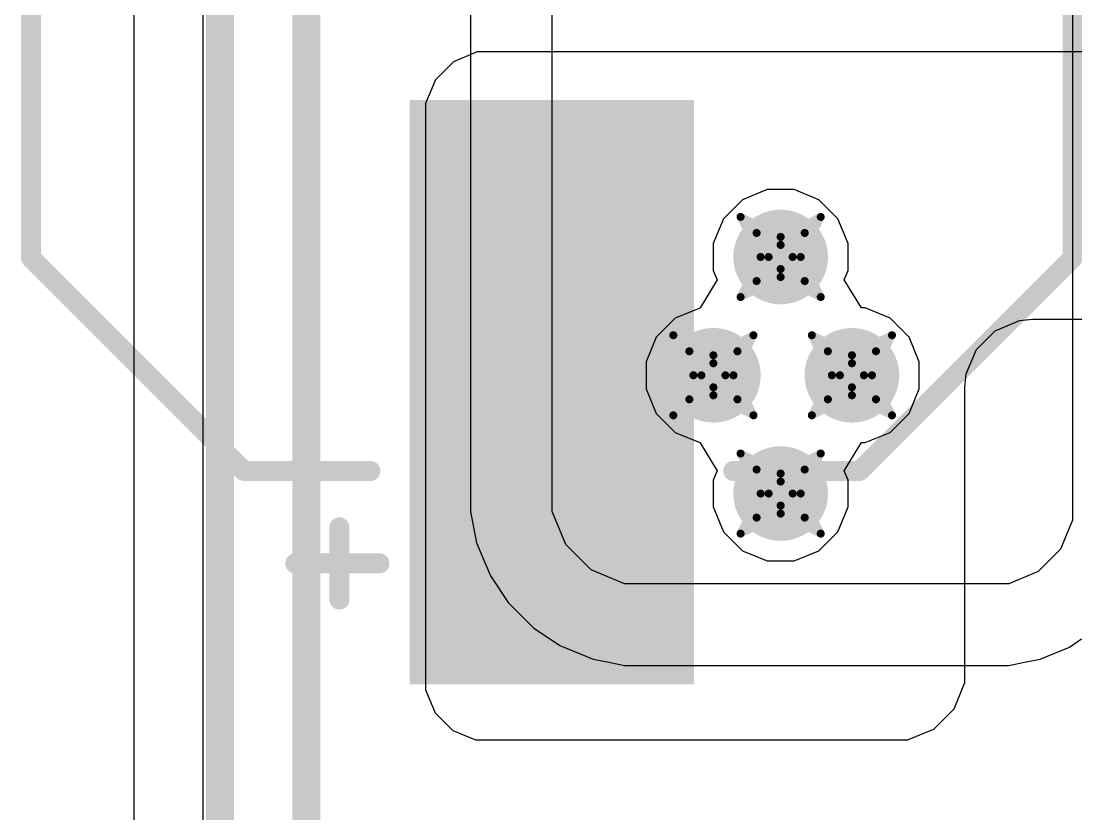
# Model space of a CAD drawing. Header units: inches. Extents: x -2 to 5376, y -4 to 5426.
# Drawn here: x 109.66 to 116.35, y 14.29 to 19.32 of the extents above; entities that cross this region are included whole.
import ezdxf

# ---------------------------------------------------------------- set-up
doc = ezdxf.new("R2010")
doc.units = ezdxf.units.IN
for name, color, linetype in [('Bottom Layer', 5, 'Continuous'), ('Drill Drawing', 1, 'Continuous'), ('Layer 1', 16, 'Continuous'), ('Layer 2', 76, 'Continuous'), ('Top Layer', 1, 'Continuous'), ('Top Overlay', 2, 'Continuous'), ('Top Paste', 8, 'Continuous'), ('Top Solder', 216, 'Continuous'), ('Via Holes', 16, 'Continuous')]:
    doc.layers.add(name, color=color, linetype=linetype)

# ---------------------------------------------------------------- blocks, each defined once
blk = doc.blocks.new('20SVPF120M_292')
at = {"layer": 'Top Layer'}
for points in [[(-4.55, 0.8), (-1.05, 0.8), (-1.05, -0.8), (-4.55, -0.8)], [(1.05, 0.8), (4.55, 0.8), (4.55, -0.8), (1.05, -0.8)]]:
    blk.add_hatch(color=1, dxfattribs=at).paths.add_polyline_path(points)
at = {"layer": 'Top Paste'}
for points in [[(-4.55, 0.8), (-1.05, 0.8), (-1.05, -0.8), (-4.55, -0.8)], [(1.05, 0.8), (4.55, 0.8), (4.55, -0.8), (1.05, -0.8)]]:
    blk.add_hatch(color=8, dxfattribs=at).paths.add_polyline_path(points)
at = {"layer": 'Top Solder'}
for points in [[(-4.6516, 0.9016), (-0.9484, 0.9016), (-0.9484, -0.9016), (-4.6516, -0.9016)], [(0.9484, 0.9016), (4.6516, 0.9016), (4.6516, -0.9016), (0.9484, -0.9016)]]:
    blk.add_hatch(color=216, dxfattribs=at).paths.add_polyline_path(points)
at = {"layer": 'Top Overlay'}
for points in [[(-1.95, 3.3, 0.127, 0.127, 0), (-3.3, 1.95, 0.127, 0.127, 0)], [(-1.95, 3.3, 0.127, 0.127, 0), (3.3, 3.3, 0.127, 0.127, 0)], [(3.3, 3.3, 0.127, 0.127, 0), (3.3, 1.15, 0.127, 0.127, 0)], [(-3.3, 1.95, 0.127, 0.127, 0), (-3.3, 1.15, 0.127, 0.127, 0)], [(-3.8862, 1.6256, 0.127, 0.127, 0), (-3.8862, 1.0922, 0.127, 0.127, 0)], [(-4.1148, 1.3462, 0.127, 0.127, 0), (-3.6576, 1.3462, 0.127, 0.127, 0)], [(-3.3, -1.15, 0.127, 0.127, 0), (-3.3, -1.95, 0.127, 0.127, 0)], [(3.3, -1.15, 0.127, 0.127, 0), (3.3, -3.3, 0.127, 0.127, 0)], [(-3.3, -1.95, 0.127, 0.127, 0), (-1.95, -3.3, 0.127, 0.127, 0)], [(-1.95, -3.3, 0.127, 0.127, 0), (3.3, -3.3, 0.127, 0.127, 0)]]:
    blk.add_lwpolyline(points, format="xyseb", dxfattribs=at)
for points in [[(-1.9818, 3.3, 0.0635, 0.0635, 1), (-1.9183, 3.3, 0.0635, 0.0635, 1)], [(-1.9818, 3.3, 0.0635, 0.0635, 1), (-1.9183, 3.3, 0.0635, 0.0635, 1)], [(3.2683, 3.3, 0.0635, 0.0635, 1), (3.3318, 3.3, 0.0635, 0.0635, 1)], [(3.2683, 3.3, 0.0635, 0.0635, 1), (3.3318, 3.3, 0.0635, 0.0635, 1)], [(-3.3318, 1.95, 0.0635, 0.0635, 1), (-3.2683, 1.95, 0.0635, 0.0635, 1)], [(-3.3318, 1.95, 0.0635, 0.0635, 1), (-3.2683, 1.95, 0.0635, 0.0635, 1)], [(-3.9179, 1.6256, 0.0635, 0.0635, 1), (-3.8544, 1.6256, 0.0635, 0.0635, 1)], [(-4.1466, 1.3462, 0.0635, 0.0635, 1), (-4.0831, 1.3462, 0.0635, 0.0635, 1)], [(-3.6894, 1.3462, 0.0635, 0.0635, 1), (-3.6258, 1.3462, 0.0635, 0.0635, 1)], [(-3.3318, 1.15, 0.0635, 0.0635, 1), (-3.2683, 1.15, 0.0635, 0.0635, 1)], [(3.2683, 1.15, 0.0635, 0.0635, 1), (3.3318, 1.15, 0.0635, 0.0635, 1)], [(-3.9179, 1.0922, 0.0635, 0.0635, 1), (-3.8544, 1.0922, 0.0635, 0.0635, 1)], [(-3.3318, -1.15, 0.0635, 0.0635, 1), (-3.2683, -1.15, 0.0635, 0.0635, 1)], [(3.2683, -1.15, 0.0635, 0.0635, 1), (3.3318, -1.15, 0.0635, 0.0635, 1)], [(-3.3318, -1.95, 0.0635, 0.0635, 1), (-3.2683, -1.95, 0.0635, 0.0635, 1)], [(-3.3318, -1.95, 0.0635, 0.0635, 1), (-3.2683, -1.95, 0.0635, 0.0635, 1)], [(-1.9818, -3.3, 0.0635, 0.0635, 1), (-1.9183, -3.3, 0.0635, 0.0635, 1)], [(-1.9818, -3.3, 0.0635, 0.0635, 1), (-1.9183, -3.3, 0.0635, 0.0635, 1)], [(3.2683, -3.3, 0.0635, 0.0635, 1), (3.3318, -3.3, 0.0635, 0.0635, 1)], [(3.2683, -3.3, 0.0635, 0.0635, 1), (3.3318, -3.3, 0.0635, 0.0635, 1)]]:
    blk.add_lwpolyline(points, format="xyseb", close=True, dxfattribs=at)

msp = doc.modelspace()

# ---------------------------------------------------------------- hatches: boundary and pattern name
at = {"layer": 'Bottom Layer'}
h = msp.add_hatch(color=5, dxfattribs=at)
edge = h.paths.add_edge_path()
edge.add_arc((114.478, 17.8195), 0.3, 0, 360)
h = msp.add_hatch(color=5, dxfattribs=at)
edge = h.paths.add_edge_path()
edge.add_arc((114.0518, 17.0695), 0.3, 0, 360)
h = msp.add_hatch(color=5, dxfattribs=at)
edge = h.paths.add_edge_path()
edge.add_arc((114.9296, 17.0695), 0.3, 0, 360)
h = msp.add_hatch(color=5, dxfattribs=at)
edge = h.paths.add_edge_path()
edge.add_arc((114.478, 16.3195), 0.3, 0, 360)
at = {"layer": 'Layer 1'}
h = msp.add_hatch(color=16, dxfattribs=at)
edge = h.paths.add_edge_path()
edge.add_arc((114.478, 17.8195), 0.3, 0, 360)
h = msp.add_hatch(color=16, dxfattribs=at)
edge = h.paths.add_edge_path()
edge.add_arc((114.0518, 17.0695), 0.3, 0, 360)
h = msp.add_hatch(color=16, dxfattribs=at)
edge = h.paths.add_edge_path()
edge.add_arc((114.9296, 17.0695), 0.3, 0, 360)
h = msp.add_hatch(color=16, dxfattribs=at)
edge = h.paths.add_edge_path()
edge.add_arc((114.478, 16.3195), 0.3, 0, 360)
at = {"layer": 'Layer 2'}
h = msp.add_hatch(color=76, dxfattribs=at)
edge = h.paths.add_edge_path()
edge.add_arc((114.478, 17.8195), 0.3, 0, 360)
h = msp.add_hatch(color=76, dxfattribs=at)
edge = h.paths.add_edge_path()
edge.add_arc((114.0518, 17.0695), 0.3, 0, 360)
h = msp.add_hatch(color=76, dxfattribs=at)
edge = h.paths.add_edge_path()
edge.add_arc((114.9296, 17.0695), 0.3, 0, 360)
h = msp.add_hatch(color=76, dxfattribs=at)
edge = h.paths.add_edge_path()
edge.add_arc((114.478, 16.3195), 0.3, 0, 360)
at = {"layer": 'Top Layer'}
h = msp.add_hatch(color=1, dxfattribs=at)
edge = h.paths.add_edge_path()
edge.add_arc((114.478, 17.8195), 0.3, 0, 360)
h = msp.add_hatch(color=1, dxfattribs=at)
edge = h.paths.add_edge_path()
edge.add_arc((114.0518, 17.0695), 0.3, 0, 360)
h = msp.add_hatch(color=1, dxfattribs=at)
edge = h.paths.add_edge_path()
edge.add_arc((114.9296, 17.0695), 0.3, 0, 360)
h = msp.add_hatch(color=1, dxfattribs=at)
edge = h.paths.add_edge_path()
edge.add_arc((114.478, 16.3195), 0.3, 0, 360)
at = {"layer": 'Via Holes'}
h = msp.add_hatch(color=7, dxfattribs=at)
edge = h.paths.add_edge_path()
edge.add_arc((114.478, 17.8195), 0.15, 0, 360)
h = msp.add_hatch(color=7, dxfattribs=at)
edge = h.paths.add_edge_path()
edge.add_arc((114.0518, 17.0695), 0.15, 0, 360)
h = msp.add_hatch(color=7, dxfattribs=at)
edge = h.paths.add_edge_path()
edge.add_arc((114.9296, 17.0695), 0.15, 0, 360)
h = msp.add_hatch(color=7, dxfattribs=at)
edge = h.paths.add_edge_path()
edge.add_arc((114.478, 16.3195), 0.15, 0, 360)

# ---------------------------------------------------------------- linework, layer by layer
at = {"layer": 'Bottom Layer'}
for p, q in [((110.8185, 12.0108), (110.8185, 24.286)), ((112.512, 23.7364), (112.512, 16.3195)), ((113.03, 16.3195), (113.03, 23.7364)), ((116.3279, 22.09), (116.3279, 16.2519)), ((112.512, 16.3195), (112.512, 16.2058)), ((113.03, 16.2058), (113.03, 16.3195)), ((113.03, 16.3195), (113.03, 16.3195)), ((116.3279, 16.2519), (116.3279, 16.1517)), ((112.512, 16.2058), (112.512, 16.2058)), ((112.512, 16.2058), (112.512, 16.2058)), ((112.512, 16.2058), (112.5317, 16.1072)), ((113.117, 15.9958), (113.03, 16.2058)), ((116.3279, 16.1517), (116.2512, 15.9665)), ((112.5317, 16.1072), (112.5515, 16.0076)), ((112.5515, 16.0076), (112.5515, 16.0076)), ((112.5515, 16.0076), (112.5515, 16.0076)), ((112.5515, 16.0076), (112.6385, 15.7976)), ((113.2778, 15.835), (113.117, 15.9958)), ((116.2512, 15.9665), (116.1094, 15.8247)), ((112.6385, 15.7976), (112.7507, 15.6295)), ((113.4878, 15.748), (113.2778, 15.835)), ((116.1094, 15.8247), (115.9242, 15.748)), ((113.6015, 15.748), (113.4878, 15.748)), ((115.824, 15.748), (113.6015, 15.748)), ((115.9242, 15.748), (115.824, 15.748)), ((115.824, 15.748), (115.824, 15.748)), ((112.7507, 15.6295), (112.9115, 15.4688)), ((112.9115, 15.4688), (113.0796, 15.3565)), ((116.3077, 15.3462), (116.3855, 15.3982)), ((113.0796, 15.3565), (113.0796, 15.3565)), ((113.0796, 15.3565), (113.2896, 15.2695)), ((116.1224, 15.2695), (116.3076, 15.3462)), ((116.3076, 15.3462), (116.3077, 15.3462)), ((113.2896, 15.2695), (113.2896, 15.2695)), ((113.2896, 15.2695), (113.2896, 15.2695)), ((113.2896, 15.2695), (113.3892, 15.2497)), ((113.3892, 15.2497), (113.4878, 15.23)), ((115.9242, 15.23), (116.0228, 15.2496)), ((116.0228, 15.2496), (116.1224, 15.2695)), ((116.1224, 15.2695), (116.1224, 15.2695)), ((116.1224, 15.2695), (116.1224, 15.2695)), ((113.4878, 15.23), (113.4878, 15.23)), ((113.4878, 15.23), (113.4878, 15.23)), ((113.4878, 15.23), (113.6015, 15.23)), ((113.6015, 15.23), (115.824, 15.23)), ((115.824, 15.23), (115.9242, 15.23)), ((115.9242, 15.23), (115.9242, 15.23)), ((115.9242, 15.23), (115.9242, 15.23))]:
    msp.add_line(p, q, dxfattribs=at)
at = {"layer": 'Drill Drawing'}
for points in [[(114.224, 18.0735, 0.0508, 0.0508, 0), (114.478, 17.9465, 0.0508, 0.0508, 0)], [(114.224, 18.0735, 0.0508, 0.0508, 0), (114.351, 17.8195, 0.0508, 0.0508, 0)], [(114.478, 17.9465, 0.0508, 0.0508, 0), (114.732, 18.0735, 0.0508, 0.0508, 0)], [(114.605, 17.8195, 0.0508, 0.0508, 0), (114.732, 18.0735, 0.0508, 0.0508, 0)], [(114.3256, 17.9719, 0.0508, 0.0508, 0), (114.478, 17.8957, 0.0508, 0.0508, 0)], [(114.3256, 17.9719, 0.0508, 0.0508, 0), (114.4018, 17.8195, 0.0508, 0.0508, 0)], [(114.478, 17.8957, 0.0508, 0.0508, 0), (114.6304, 17.9719, 0.0508, 0.0508, 0)], [(114.5542, 17.8195, 0.0508, 0.0508, 0), (114.6304, 17.9719, 0.0508, 0.0508, 0)], [(114.224, 17.5655, 0.0508, 0.0508, 0), (114.351, 17.8195, 0.0508, 0.0508, 0)], [(114.3256, 17.6671, 0.0508, 0.0508, 0), (114.4018, 17.8195, 0.0508, 0.0508, 0)], [(114.5542, 17.8195, 0.0508, 0.0508, 0), (114.6304, 17.6671, 0.0508, 0.0508, 0)], [(114.605, 17.8195, 0.0508, 0.0508, 0), (114.732, 17.5655, 0.0508, 0.0508, 0)], [(114.224, 17.5655, 0.0508, 0.0508, 0), (114.478, 17.6925, 0.0508, 0.0508, 0)], [(114.3256, 17.6671, 0.0508, 0.0508, 0), (114.478, 17.7433, 0.0508, 0.0508, 0)], [(114.478, 17.7433, 0.0508, 0.0508, 0), (114.6304, 17.6671, 0.0508, 0.0508, 0)], [(114.478, 17.6925, 0.0508, 0.0508, 0), (114.732, 17.5655, 0.0508, 0.0508, 0)], [(113.7978, 17.3235, 0.0508, 0.0508, 0), (114.0518, 17.1965, 0.0508, 0.0508, 0)], [(113.7978, 17.3235, 0.0508, 0.0508, 0), (113.9248, 17.0695, 0.0508, 0.0508, 0)], [(114.0518, 17.1965, 0.0508, 0.0508, 0), (114.3058, 17.3235, 0.0508, 0.0508, 0)], [(114.1788, 17.0695, 0.0508, 0.0508, 0), (114.3058, 17.3235, 0.0508, 0.0508, 0)], [(114.6756, 17.3235, 0.0508, 0.0508, 0), (114.9296, 17.1965, 0.0508, 0.0508, 0)], [(114.6756, 17.3235, 0.0508, 0.0508, 0), (114.8026, 17.0695, 0.0508, 0.0508, 0)], [(114.9296, 17.1965, 0.0508, 0.0508, 0), (115.1836, 17.3235, 0.0508, 0.0508, 0)], [(115.0566, 17.0695, 0.0508, 0.0508, 0), (115.1836, 17.3235, 0.0508, 0.0508, 0)], [(113.8994, 17.2219, 0.0508, 0.0508, 0), (114.0518, 17.1457, 0.0508, 0.0508, 0)], [(113.8994, 17.2219, 0.0508, 0.0508, 0), (113.9756, 17.0695, 0.0508, 0.0508, 0)], [(114.0518, 17.1457, 0.0508, 0.0508, 0), (114.2042, 17.2219, 0.0508, 0.0508, 0)], [(114.128, 17.0695, 0.0508, 0.0508, 0), (114.2042, 17.2219, 0.0508, 0.0508, 0)], [(114.7772, 17.2219, 0.0508, 0.0508, 0), (114.9296, 17.1457, 0.0508, 0.0508, 0)], [(114.7772, 17.2219, 0.0508, 0.0508, 0), (114.8534, 17.0695, 0.0508, 0.0508, 0)], [(114.9296, 17.1457, 0.0508, 0.0508, 0), (115.082, 17.2219, 0.0508, 0.0508, 0)], [(115.0058, 17.0695, 0.0508, 0.0508, 0), (115.082, 17.2219, 0.0508, 0.0508, 0)], [(113.7978, 16.8155, 0.0508, 0.0508, 0), (113.9248, 17.0695, 0.0508, 0.0508, 0)], [(113.8994, 16.9171, 0.0508, 0.0508, 0), (113.9756, 17.0695, 0.0508, 0.0508, 0)], [(114.128, 17.0695, 0.0508, 0.0508, 0), (114.2042, 16.9171, 0.0508, 0.0508, 0)], [(114.1788, 17.0695, 0.0508, 0.0508, 0), (114.3058, 16.8155, 0.0508, 0.0508, 0)], [(114.6756, 16.8155, 0.0508, 0.0508, 0), (114.8026, 17.0695, 0.0508, 0.0508, 0)], [(114.7772, 16.9171, 0.0508, 0.0508, 0), (114.8534, 17.0695, 0.0508, 0.0508, 0)], [(115.0058, 17.0695, 0.0508, 0.0508, 0), (115.082, 16.9171, 0.0508, 0.0508, 0)], [(115.0566, 17.0695, 0.0508, 0.0508, 0), (115.1836, 16.8155, 0.0508, 0.0508, 0)], [(113.8994, 16.9171, 0.0508, 0.0508, 0), (114.0518, 16.9933, 0.0508, 0.0508, 0)], [(114.0518, 16.9933, 0.0508, 0.0508, 0), (114.2042, 16.9171, 0.0508, 0.0508, 0)], [(114.7772, 16.9171, 0.0508, 0.0508, 0), (114.9296, 16.9933, 0.0508, 0.0508, 0)], [(114.9296, 16.9933, 0.0508, 0.0508, 0), (115.082, 16.9171, 0.0508, 0.0508, 0)], [(113.7978, 16.8155, 0.0508, 0.0508, 0), (114.0518, 16.9425, 0.0508, 0.0508, 0)], [(114.0518, 16.9425, 0.0508, 0.0508, 0), (114.3058, 16.8155, 0.0508, 0.0508, 0)], [(114.6756, 16.8155, 0.0508, 0.0508, 0), (114.9296, 16.9425, 0.0508, 0.0508, 0)], [(114.9296, 16.9425, 0.0508, 0.0508, 0), (115.1836, 16.8155, 0.0508, 0.0508, 0)], [(114.224, 16.5735, 0.0508, 0.0508, 0), (114.478, 16.4465, 0.0508, 0.0508, 0)], [(114.224, 16.5735, 0.0508, 0.0508, 0), (114.351, 16.3195, 0.0508, 0.0508, 0)], [(114.478, 16.4465, 0.0508, 0.0508, 0), (114.732, 16.5735, 0.0508, 0.0508, 0)], [(114.605, 16.3195, 0.0508, 0.0508, 0), (114.732, 16.5735, 0.0508, 0.0508, 0)], [(114.3256, 16.4719, 0.0508, 0.0508, 0), (114.478, 16.3957, 0.0508, 0.0508, 0)], [(114.3256, 16.4719, 0.0508, 0.0508, 0), (114.4018, 16.3195, 0.0508, 0.0508, 0)], [(114.478, 16.3957, 0.0508, 0.0508, 0), (114.6304, 16.4719, 0.0508, 0.0508, 0)], [(114.5542, 16.3195, 0.0508, 0.0508, 0), (114.6304, 16.4719, 0.0508, 0.0508, 0)], [(114.224, 16.0655, 0.0508, 0.0508, 0), (114.351, 16.3195, 0.0508, 0.0508, 0)], [(114.3256, 16.1671, 0.0508, 0.0508, 0), (114.4018, 16.3195, 0.0508, 0.0508, 0)], [(114.5542, 16.3195, 0.0508, 0.0508, 0), (114.6304, 16.1671, 0.0508, 0.0508, 0)], [(114.605, 16.3195, 0.0508, 0.0508, 0), (114.732, 16.0655, 0.0508, 0.0508, 0)], [(114.3256, 16.1671, 0.0508, 0.0508, 0), (114.478, 16.2433, 0.0508, 0.0508, 0)], [(114.478, 16.2433, 0.0508, 0.0508, 0), (114.6304, 16.1671, 0.0508, 0.0508, 0)], [(114.224, 16.0655, 0.0508, 0.0508, 0), (114.478, 16.1925, 0.0508, 0.0508, 0)], [(114.478, 16.1925, 0.0508, 0.0508, 0), (114.732, 16.0655, 0.0508, 0.0508, 0)]]:
    msp.add_lwpolyline(points, format="xyseb", dxfattribs=at)
for points in [[(114.2113, 18.0735, 0.0254, 0.0254, 1), (114.2367, 18.0735, 0.0254, 0.0254, 1)], [(114.2113, 18.0735, 0.0254, 0.0254, 1), (114.2367, 18.0735, 0.0254, 0.0254, 1)], [(114.7193, 18.0735, 0.0254, 0.0254, 1), (114.7447, 18.0735, 0.0254, 0.0254, 1)], [(114.7193, 18.0735, 0.0254, 0.0254, 1), (114.7447, 18.0735, 0.0254, 0.0254, 1)], [(114.3129, 17.9719, 0.0254, 0.0254, 1), (114.3383, 17.9719, 0.0254, 0.0254, 1)], [(114.3129, 17.9719, 0.0254, 0.0254, 1), (114.3383, 17.9719, 0.0254, 0.0254, 1)], [(114.6177, 17.9719, 0.0254, 0.0254, 1), (114.6431, 17.9719, 0.0254, 0.0254, 1)], [(114.6177, 17.9719, 0.0254, 0.0254, 1), (114.6431, 17.9719, 0.0254, 0.0254, 1)], [(114.4653, 17.9465, 0.0254, 0.0254, 1), (114.4907, 17.9465, 0.0254, 0.0254, 1)], [(114.4653, 17.9465, 0.0254, 0.0254, 1), (114.4907, 17.9465, 0.0254, 0.0254, 1)], [(114.4653, 17.8957, 0.0254, 0.0254, 1), (114.4907, 17.8957, 0.0254, 0.0254, 1)], [(114.4653, 17.8957, 0.0254, 0.0254, 1), (114.4907, 17.8957, 0.0254, 0.0254, 1)], [(114.3383, 17.8195, 0.0254, 0.0254, 1), (114.3637, 17.8195, 0.0254, 0.0254, 1)], [(114.3383, 17.8195, 0.0254, 0.0254, 1), (114.3637, 17.8195, 0.0254, 0.0254, 1)], [(114.3891, 17.8195, 0.0254, 0.0254, 1), (114.4145, 17.8195, 0.0254, 0.0254, 1)], [(114.3891, 17.8195, 0.0254, 0.0254, 1), (114.4145, 17.8195, 0.0254, 0.0254, 1)], [(114.5415, 17.8195, 0.0254, 0.0254, 1), (114.5669, 17.8195, 0.0254, 0.0254, 1)], [(114.5415, 17.8195, 0.0254, 0.0254, 1), (114.5669, 17.8195, 0.0254, 0.0254, 1)], [(114.5923, 17.8195, 0.0254, 0.0254, 1), (114.6177, 17.8195, 0.0254, 0.0254, 1)], [(114.5923, 17.8195, 0.0254, 0.0254, 1), (114.6177, 17.8195, 0.0254, 0.0254, 1)], [(114.4653, 17.7433, 0.0254, 0.0254, 1), (114.4907, 17.7433, 0.0254, 0.0254, 1)], [(114.4653, 17.7433, 0.0254, 0.0254, 1), (114.4907, 17.7433, 0.0254, 0.0254, 1)], [(114.4653, 17.6925, 0.0254, 0.0254, 1), (114.4907, 17.6925, 0.0254, 0.0254, 1)], [(114.4653, 17.6925, 0.0254, 0.0254, 1), (114.4907, 17.6925, 0.0254, 0.0254, 1)], [(114.3129, 17.6671, 0.0254, 0.0254, 1), (114.3383, 17.6671, 0.0254, 0.0254, 1)], [(114.3129, 17.6671, 0.0254, 0.0254, 1), (114.3383, 17.6671, 0.0254, 0.0254, 1)], [(114.6177, 17.6671, 0.0254, 0.0254, 1), (114.6431, 17.6671, 0.0254, 0.0254, 1)], [(114.6177, 17.6671, 0.0254, 0.0254, 1), (114.6431, 17.6671, 0.0254, 0.0254, 1)], [(114.2113, 17.5655, 0.0254, 0.0254, 1), (114.2367, 17.5655, 0.0254, 0.0254, 1)], [(114.2113, 17.5655, 0.0254, 0.0254, 1), (114.2367, 17.5655, 0.0254, 0.0254, 1)], [(114.7193, 17.5655, 0.0254, 0.0254, 1), (114.7447, 17.5655, 0.0254, 0.0254, 1)], [(114.7193, 17.5655, 0.0254, 0.0254, 1), (114.7447, 17.5655, 0.0254, 0.0254, 1)], [(113.7851, 17.3235, 0.0254, 0.0254, 1), (113.8105, 17.3235, 0.0254, 0.0254, 1)], [(113.7851, 17.3235, 0.0254, 0.0254, 1), (113.8105, 17.3235, 0.0254, 0.0254, 1)], [(114.2931, 17.3235, 0.0254, 0.0254, 1), (114.3185, 17.3235, 0.0254, 0.0254, 1)], [(114.2931, 17.3235, 0.0254, 0.0254, 1), (114.3185, 17.3235, 0.0254, 0.0254, 1)], [(114.6629, 17.3235, 0.0254, 0.0254, 1), (114.6883, 17.3235, 0.0254, 0.0254, 1)], [(114.6629, 17.3235, 0.0254, 0.0254, 1), (114.6883, 17.3235, 0.0254, 0.0254, 1)], [(115.1709, 17.3235, 0.0254, 0.0254, 1), (115.1963, 17.3235, 0.0254, 0.0254, 1)], [(115.1709, 17.3235, 0.0254, 0.0254, 1), (115.1963, 17.3235, 0.0254, 0.0254, 1)], [(113.8867, 17.2219, 0.0254, 0.0254, 1), (113.9121, 17.2219, 0.0254, 0.0254, 1)], [(113.8867, 17.2219, 0.0254, 0.0254, 1), (113.9121, 17.2219, 0.0254, 0.0254, 1)], [(114.1915, 17.2219, 0.0254, 0.0254, 1), (114.2169, 17.2219, 0.0254, 0.0254, 1)], [(114.1915, 17.2219, 0.0254, 0.0254, 1), (114.2169, 17.2219, 0.0254, 0.0254, 1)], [(114.7645, 17.2219, 0.0254, 0.0254, 1), (114.7899, 17.2219, 0.0254, 0.0254, 1)], [(114.7645, 17.2219, 0.0254, 0.0254, 1), (114.7899, 17.2219, 0.0254, 0.0254, 1)], [(115.0693, 17.2219, 0.0254, 0.0254, 1), (115.0947, 17.2219, 0.0254, 0.0254, 1)], [(115.0693, 17.2219, 0.0254, 0.0254, 1), (115.0947, 17.2219, 0.0254, 0.0254, 1)], [(114.0391, 17.1965, 0.0254, 0.0254, 1), (114.0645, 17.1965, 0.0254, 0.0254, 1)], [(114.0391, 17.1965, 0.0254, 0.0254, 1), (114.0645, 17.1965, 0.0254, 0.0254, 1)], [(114.9169, 17.1965, 0.0254, 0.0254, 1), (114.9423, 17.1965, 0.0254, 0.0254, 1)], [(114.9169, 17.1965, 0.0254, 0.0254, 1), (114.9423, 17.1965, 0.0254, 0.0254, 1)], [(114.0391, 17.1457, 0.0254, 0.0254, 1), (114.0645, 17.1457, 0.0254, 0.0254, 1)], [(114.0391, 17.1457, 0.0254, 0.0254, 1), (114.0645, 17.1457, 0.0254, 0.0254, 1)], [(114.9169, 17.1457, 0.0254, 0.0254, 1), (114.9423, 17.1457, 0.0254, 0.0254, 1)], [(114.9169, 17.1457, 0.0254, 0.0254, 1), (114.9423, 17.1457, 0.0254, 0.0254, 1)], [(113.9121, 17.0695, 0.0254, 0.0254, 1), (113.9375, 17.0695, 0.0254, 0.0254, 1)], [(113.9121, 17.0695, 0.0254, 0.0254, 1), (113.9375, 17.0695, 0.0254, 0.0254, 1)], [(113.9629, 17.0695, 0.0254, 0.0254, 1), (113.9883, 17.0695, 0.0254, 0.0254, 1)], [(113.9629, 17.0695, 0.0254, 0.0254, 1), (113.9883, 17.0695, 0.0254, 0.0254, 1)], [(114.1153, 17.0695, 0.0254, 0.0254, 1), (114.1407, 17.0695, 0.0254, 0.0254, 1)], [(114.1153, 17.0695, 0.0254, 0.0254, 1), (114.1407, 17.0695, 0.0254, 0.0254, 1)], [(114.1661, 17.0695, 0.0254, 0.0254, 1), (114.1915, 17.0695, 0.0254, 0.0254, 1)], [(114.1661, 17.0695, 0.0254, 0.0254, 1), (114.1915, 17.0695, 0.0254, 0.0254, 1)], [(114.7899, 17.0695, 0.0254, 0.0254, 1), (114.8153, 17.0695, 0.0254, 0.0254, 1)], [(114.7899, 17.0695, 0.0254, 0.0254, 1), (114.8153, 17.0695, 0.0254, 0.0254, 1)], [(114.8407, 17.0695, 0.0254, 0.0254, 1), (114.8661, 17.0695, 0.0254, 0.0254, 1)], [(114.8407, 17.0695, 0.0254, 0.0254, 1), (114.8661, 17.0695, 0.0254, 0.0254, 1)], [(114.9931, 17.0695, 0.0254, 0.0254, 1), (115.0185, 17.0695, 0.0254, 0.0254, 1)], [(114.9931, 17.0695, 0.0254, 0.0254, 1), (115.0185, 17.0695, 0.0254, 0.0254, 1)], [(115.0439, 17.0695, 0.0254, 0.0254, 1), (115.0693, 17.0695, 0.0254, 0.0254, 1)], [(115.0439, 17.0695, 0.0254, 0.0254, 1), (115.0693, 17.0695, 0.0254, 0.0254, 1)], [(114.0391, 16.9933, 0.0254, 0.0254, 1), (114.0645, 16.9933, 0.0254, 0.0254, 1)], [(114.0391, 16.9933, 0.0254, 0.0254, 1), (114.0645, 16.9933, 0.0254, 0.0254, 1)], [(114.9169, 16.9933, 0.0254, 0.0254, 1), (114.9423, 16.9933, 0.0254, 0.0254, 1)], [(114.9169, 16.9933, 0.0254, 0.0254, 1), (114.9423, 16.9933, 0.0254, 0.0254, 1)], [(113.8867, 16.9171, 0.0254, 0.0254, 1), (113.9121, 16.9171, 0.0254, 0.0254, 1)], [(113.8867, 16.9171, 0.0254, 0.0254, 1), (113.9121, 16.9171, 0.0254, 0.0254, 1)], [(114.0391, 16.9425, 0.0254, 0.0254, 1), (114.0645, 16.9425, 0.0254, 0.0254, 1)], [(114.0391, 16.9425, 0.0254, 0.0254, 1), (114.0645, 16.9425, 0.0254, 0.0254, 1)], [(114.1915, 16.9171, 0.0254, 0.0254, 1), (114.2169, 16.9171, 0.0254, 0.0254, 1)], [(114.1915, 16.9171, 0.0254, 0.0254, 1), (114.2169, 16.9171, 0.0254, 0.0254, 1)], [(114.7645, 16.9171, 0.0254, 0.0254, 1), (114.7899, 16.9171, 0.0254, 0.0254, 1)], [(114.7645, 16.9171, 0.0254, 0.0254, 1), (114.7899, 16.9171, 0.0254, 0.0254, 1)], [(114.9169, 16.9425, 0.0254, 0.0254, 1), (114.9423, 16.9425, 0.0254, 0.0254, 1)], [(114.9169, 16.9425, 0.0254, 0.0254, 1), (114.9423, 16.9425, 0.0254, 0.0254, 1)], [(115.0693, 16.9171, 0.0254, 0.0254, 1), (115.0947, 16.9171, 0.0254, 0.0254, 1)], [(115.0693, 16.9171, 0.0254, 0.0254, 1), (115.0947, 16.9171, 0.0254, 0.0254, 1)], [(113.7851, 16.8155, 0.0254, 0.0254, 1), (113.8105, 16.8155, 0.0254, 0.0254, 1)], [(113.7851, 16.8155, 0.0254, 0.0254, 1), (113.8105, 16.8155, 0.0254, 0.0254, 1)], [(114.2931, 16.8155, 0.0254, 0.0254, 1), (114.3185, 16.8155, 0.0254, 0.0254, 1)], [(114.2931, 16.8155, 0.0254, 0.0254, 1), (114.3185, 16.8155, 0.0254, 0.0254, 1)], [(114.6629, 16.8155, 0.0254, 0.0254, 1), (114.6883, 16.8155, 0.0254, 0.0254, 1)], [(114.6629, 16.8155, 0.0254, 0.0254, 1), (114.6883, 16.8155, 0.0254, 0.0254, 1)], [(115.1709, 16.8155, 0.0254, 0.0254, 1), (115.1963, 16.8155, 0.0254, 0.0254, 1)], [(115.1709, 16.8155, 0.0254, 0.0254, 1), (115.1963, 16.8155, 0.0254, 0.0254, 1)], [(114.2113, 16.5735, 0.0254, 0.0254, 1), (114.2367, 16.5735, 0.0254, 0.0254, 1)], [(114.2113, 16.5735, 0.0254, 0.0254, 1), (114.2367, 16.5735, 0.0254, 0.0254, 1)], [(114.7193, 16.5735, 0.0254, 0.0254, 1), (114.7447, 16.5735, 0.0254, 0.0254, 1)], [(114.7193, 16.5735, 0.0254, 0.0254, 1), (114.7447, 16.5735, 0.0254, 0.0254, 1)], [(114.3129, 16.4719, 0.0254, 0.0254, 1), (114.3383, 16.4719, 0.0254, 0.0254, 1)], [(114.3129, 16.4719, 0.0254, 0.0254, 1), (114.3383, 16.4719, 0.0254, 0.0254, 1)], [(114.4653, 16.4465, 0.0254, 0.0254, 1), (114.4907, 16.4465, 0.0254, 0.0254, 1)], [(114.4653, 16.4465, 0.0254, 0.0254, 1), (114.4907, 16.4465, 0.0254, 0.0254, 1)], [(114.6177, 16.4719, 0.0254, 0.0254, 1), (114.6431, 16.4719, 0.0254, 0.0254, 1)], [(114.6177, 16.4719, 0.0254, 0.0254, 1), (114.6431, 16.4719, 0.0254, 0.0254, 1)], [(114.4653, 16.3957, 0.0254, 0.0254, 1), (114.4907, 16.3957, 0.0254, 0.0254, 1)], [(114.4653, 16.3957, 0.0254, 0.0254, 1), (114.4907, 16.3957, 0.0254, 0.0254, 1)], [(114.3383, 16.3195, 0.0254, 0.0254, 1), (114.3637, 16.3195, 0.0254, 0.0254, 1)], [(114.3383, 16.3195, 0.0254, 0.0254, 1), (114.3637, 16.3195, 0.0254, 0.0254, 1)], [(114.3891, 16.3195, 0.0254, 0.0254, 1), (114.4145, 16.3195, 0.0254, 0.0254, 1)], [(114.3891, 16.3195, 0.0254, 0.0254, 1), (114.4145, 16.3195, 0.0254, 0.0254, 1)], [(114.5415, 16.3195, 0.0254, 0.0254, 1), (114.5669, 16.3195, 0.0254, 0.0254, 1)], [(114.5415, 16.3195, 0.0254, 0.0254, 1), (114.5669, 16.3195, 0.0254, 0.0254, 1)], [(114.5923, 16.3195, 0.0254, 0.0254, 1), (114.6177, 16.3195, 0.0254, 0.0254, 1)], [(114.5923, 16.3195, 0.0254, 0.0254, 1), (114.6177, 16.3195, 0.0254, 0.0254, 1)], [(114.4653, 16.2433, 0.0254, 0.0254, 1), (114.4907, 16.2433, 0.0254, 0.0254, 1)], [(114.4653, 16.2433, 0.0254, 0.0254, 1), (114.4907, 16.2433, 0.0254, 0.0254, 1)], [(114.3129, 16.1671, 0.0254, 0.0254, 1), (114.3383, 16.1671, 0.0254, 0.0254, 1)], [(114.3129, 16.1671, 0.0254, 0.0254, 1), (114.3383, 16.1671, 0.0254, 0.0254, 1)], [(114.4653, 16.1925, 0.0254, 0.0254, 1), (114.4907, 16.1925, 0.0254, 0.0254, 1)], [(114.4653, 16.1925, 0.0254, 0.0254, 1), (114.4907, 16.1925, 0.0254, 0.0254, 1)], [(114.6177, 16.1671, 0.0254, 0.0254, 1), (114.6431, 16.1671, 0.0254, 0.0254, 1)], [(114.6177, 16.1671, 0.0254, 0.0254, 1), (114.6431, 16.1671, 0.0254, 0.0254, 1)], [(114.2113, 16.0655, 0.0254, 0.0254, 1), (114.2367, 16.0655, 0.0254, 0.0254, 1)], [(114.2113, 16.0655, 0.0254, 0.0254, 1), (114.2367, 16.0655, 0.0254, 0.0254, 1)], [(114.7193, 16.0655, 0.0254, 0.0254, 1), (114.7447, 16.0655, 0.0254, 0.0254, 1)], [(114.7193, 16.0655, 0.0254, 0.0254, 1), (114.7447, 16.0655, 0.0254, 0.0254, 1)]]:
    msp.add_lwpolyline(points, format="xyseb", close=True, dxfattribs=at)
at = {"layer": 'Layer 1'}
for p, q in [((110.8185, 10.3987), (110.8185, 37.5829)), ((114.3931, 18.2465), (114.2361, 18.1815)), ((114.5629, 18.2465), (114.3931, 18.2465)), ((114.7199, 18.1815), (114.5629, 18.2465)), ((114.2361, 18.1815), (114.116, 18.0614)), ((114.84, 18.0614), (114.7199, 18.1815)), ((114.116, 18.0614), (114.051, 17.9044)), ((114.905, 17.9044), (114.84, 18.0614)), ((114.051, 17.9044), (114.051, 17.7346)), ((114.905, 17.7346), (114.905, 17.9044)), ((114.051, 17.7346), (114.076, 17.6743)), ((114.88, 17.6743), (114.905, 17.7346)), ((114.076, 17.6743), (113.967, 17.4968)), ((114.9912, 17.4965), (114.88, 17.6743)), ((113.9654, 17.4959), (113.8099, 17.4315)), ((113.967, 17.4968), (113.9654, 17.4959)), ((115.0145, 17.4965), (114.9912, 17.4965)), ((115.1715, 17.4315), (115.0145, 17.4965)), ((113.8099, 17.4315), (113.6898, 17.3114)), ((115.2916, 17.3114), (115.1715, 17.4315)), ((113.6898, 17.3114), (113.6248, 17.1544)), ((115.3566, 17.1544), (115.2916, 17.3114)), ((113.6248, 17.1544), (113.6248, 16.9846)), ((115.3566, 16.9846), (115.3566, 17.1544)), ((113.6248, 16.9846), (113.6898, 16.8276)), ((115.2916, 16.8276), (115.3566, 16.9846)), ((113.6898, 16.8276), (113.8099, 16.7075)), ((115.1715, 16.7075), (115.2916, 16.8276)), ((113.8099, 16.7075), (113.9654, 16.6431)), ((115.0145, 16.6425), (115.1715, 16.7075)), ((113.9654, 16.6431), (113.967, 16.6422)), ((113.967, 16.6422), (114.076, 16.4647)), ((114.88, 16.4647), (114.9912, 16.6425)), ((114.9912, 16.6425), (115.0145, 16.6425)), ((114.076, 16.4647), (114.051, 16.4044)), ((114.905, 16.4044), (114.88, 16.4647)), ((114.051, 16.4044), (114.051, 16.2346)), ((114.905, 16.2346), (114.905, 16.4044)), ((114.051, 16.2346), (114.116, 16.0776)), ((114.84, 16.0776), (114.905, 16.2346)), ((114.116, 16.0776), (114.2361, 15.9575)), ((114.7199, 15.9575), (114.84, 16.0776)), ((114.2361, 15.9575), (114.3931, 15.8925)), ((114.5629, 15.8925), (114.7199, 15.9575)), ((114.3931, 15.8925), (114.5629, 15.8925))]:
    msp.add_line(p, q, dxfattribs=at)
at = {"layer": 'Layer 2'}
for p, q in [((114.3931, 18.2465), (114.2361, 18.1815)), ((114.5629, 18.2465), (114.3931, 18.2465)), ((114.7199, 18.1815), (114.5629, 18.2465)), ((114.2361, 18.1815), (114.116, 18.0614)), ((114.84, 18.0614), (114.7199, 18.1815)), ((114.116, 18.0614), (114.051, 17.9044)), ((114.905, 17.9044), (114.84, 18.0614)), ((114.051, 17.9044), (114.051, 17.7346)), ((114.905, 17.7346), (114.905, 17.9044)), ((114.051, 17.7346), (114.076, 17.6743)), ((114.88, 17.6743), (114.905, 17.7346)), ((114.076, 17.6743), (113.967, 17.4968)), ((114.9912, 17.4965), (114.88, 17.6743)), ((113.9654, 17.4959), (113.8099, 17.4315)), ((113.967, 17.4968), (113.9654, 17.4959)), ((115.0145, 17.4965), (114.9912, 17.4965)), ((115.1715, 17.4315), (115.0145, 17.4965)), ((113.8099, 17.4315), (113.6898, 17.3114)), ((115.2916, 17.3114), (115.1715, 17.4315)), ((113.6898, 17.3114), (113.6248, 17.1544)), ((115.3566, 17.1544), (115.2916, 17.3114)), ((113.6248, 17.1544), (113.6248, 16.9846)), ((115.3566, 16.9846), (115.3566, 17.1544)), ((113.6248, 16.9846), (113.6898, 16.8276)), ((115.2916, 16.8276), (115.3566, 16.9846)), ((113.6898, 16.8276), (113.8099, 16.7075)), ((115.1715, 16.7075), (115.2916, 16.8276)), ((113.8099, 16.7075), (113.9654, 16.6431)), ((115.0145, 16.6425), (115.1715, 16.7075)), ((113.9654, 16.6431), (113.967, 16.6422)), ((113.967, 16.6422), (114.076, 16.4647)), ((114.88, 16.4647), (114.9912, 16.6425)), ((114.9912, 16.6425), (115.0145, 16.6425)), ((114.076, 16.4647), (114.051, 16.4044)), ((114.905, 16.4044), (114.88, 16.4647)), ((114.051, 16.4044), (114.051, 16.2346)), ((114.905, 16.2346), (114.905, 16.4044)), ((114.051, 16.2346), (114.116, 16.0776)), ((114.84, 16.0776), (114.905, 16.2346)), ((114.116, 16.0776), (114.2361, 15.9575)), ((114.7199, 15.9575), (114.84, 16.0776)), ((114.2361, 15.9575), (114.3931, 15.8925)), ((114.5629, 15.8925), (114.7199, 15.9575)), ((114.3931, 15.8925), (114.5629, 15.8925))]:
    msp.add_line(p, q, dxfattribs=at)
at = {"layer": 'Top Layer'}
for p, q in [((110.3793, 20.1612), (110.3793, 12.8839)), ((112.5539, 19.1195), (112.4043, 19.0575)), ((112.6348, 19.1195), (112.5539, 19.1195)), ((119.7706, 19.1195), (112.6348, 19.1195)), ((112.4043, 19.0575), (112.2898, 18.9431)), ((112.2898, 18.9431), (112.2279, 18.7935)), ((112.2279, 18.7935), (112.2279, 18.7126)), ((112.2279, 18.7126), (112.2279, 18.7126)), ((112.2279, 18.7126), (112.2279, 15.1531)), ((115.8371, 17.352), (115.9919, 17.4161)), ((115.9919, 17.4161), (116.0756, 17.4244)), ((116.0756, 17.4244), (116.0756, 17.4244)), ((116.0756, 17.4244), (120.015, 17.4244)), ((115.7186, 17.2335), (115.8371, 17.352)), ((115.6544, 17.0787), (115.7186, 17.2335)), ((115.6462, 16.995), (115.6544, 17.0787)), ((115.6462, 15.2126), (115.6462, 16.995)), ((115.6462, 15.122), (115.6462, 15.2126)), ((115.6462, 15.2126), (115.6462, 15.2126)), ((112.2279, 15.1531), (112.2279, 15.0744)), ((115.5769, 14.9547), (115.6462, 15.122)), ((112.2279, 15.0744), (112.2881, 14.929)), ((112.2881, 14.929), (112.3995, 14.8176)), ((115.4488, 14.8267), (115.5769, 14.9547)), ((112.3995, 14.8176), (112.5449, 14.7574)), ((115.2815, 14.7574), (115.4488, 14.8267)), ((112.5449, 14.7574), (112.6236, 14.7574)), ((112.6236, 14.7574), (112.6236, 14.7574)), ((112.6236, 14.7574), (115.191, 14.7574)), ((115.191, 14.7574), (115.2815, 14.7574))]:
    msp.add_line(p, q, dxfattribs=at)
for points in [[(110.9243, 13.3024, 0.1778, 0.1778, 0), (110.9243, 29.0839, 0.1778, 0.1778, 0)], [(111.4728, 13.6445, 0.1778, 0.1778, 0), (111.4728, 28.9154, 0.1778, 0.1778, 0)]]:
    msp.add_lwpolyline(points, format="xyseb", dxfattribs=at)

# ---------------------------------------------------------------- block references
at = {"rotation": 90}
msp.add_blockref('20SVPF120M_292', (113.0279, 19.7626), dxfattribs=at)

doc.saveas('drawing.dxf')
